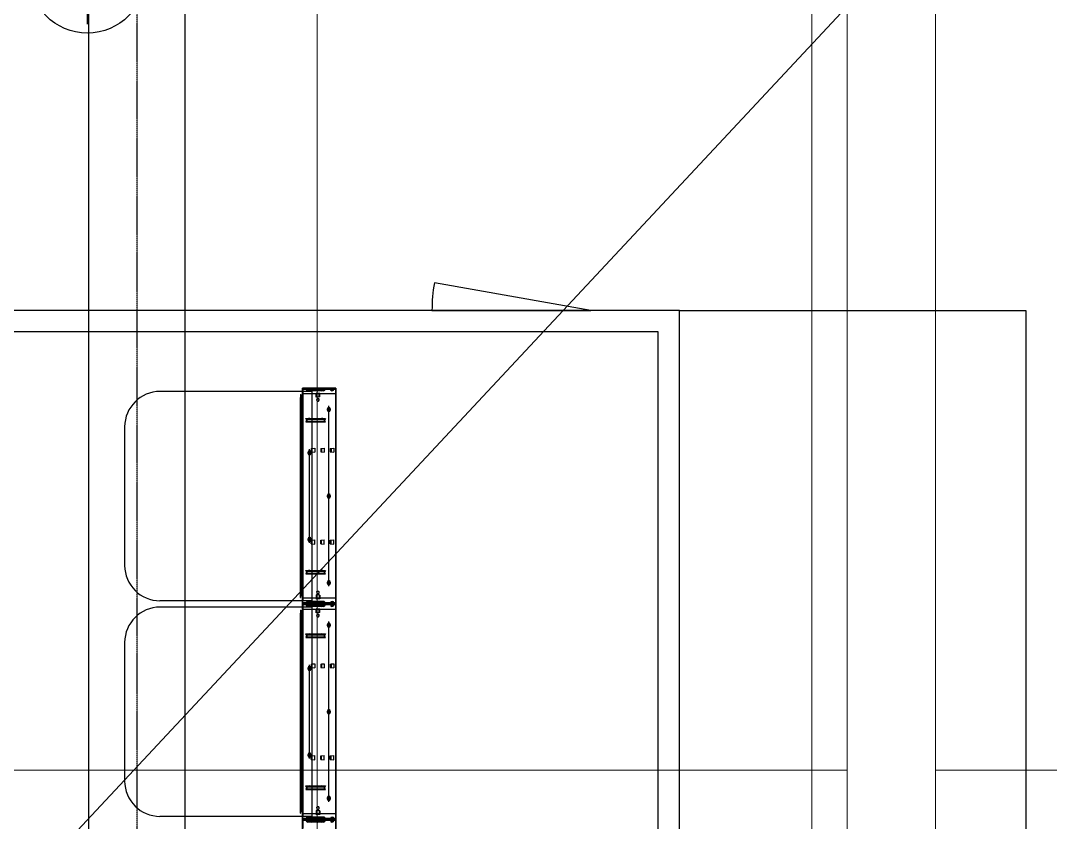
# Model space of a CAD drawing. Extents: x -32000 to 416743, y -254124 to 144214.
# Drawn here: x 258260 to 261175, y 71852 to 74120 of the extents above; entities that cross this region are included whole.
import ezdxf

# ---------------------------------------------------------------- set-up
doc = ezdxf.new("R2010")
doc.units = 0
doc.header["$LTSCALE"] = 10
doc.linetypes.add('XFM1P40$0$CENTER2', pattern=[1.125, 0.75, -0.125, 0.125, -0.125])
for name, color, linetype in [('H12PL4$0$S-SLAB-SHOW', 252, 'Continuous'), ('XFM1D40$0$M-HVAC-CMDUCT', 150, 'Continuous'), ('XFM1P40$0$$0$M-PIPE-TEXT-ARROR', 250, 'Continuous'), ('XFM1P40$0$M-PIPE-CHWS12', 130, 'Continuous'), ('XFM1P40$0$M-PIPE-CHWS12_CL', 132, 'XFM1P40$0$CENTER2'), ('XFM1Q40$0$M-PIPE-CHWR20-PH1', 110, 'Continuous'), ('XFM1Q40$0$TYPE14X10', 7, 'Continuous'), ('XFM7P40ICA$0$H12PL4$0$A-WALL-EX', 252, 'Continuous'), ('XFM7P40ICA$0$H12PL4$0$L40_19_MEJI', 252, 'Continuous')]:
    doc.layers.add(name, color=color, linetype=linetype)
doc.styles.add('XFM1P40$0$$0$aa-txt', font='isocp.shx', dxfattribs={"bigfont": 'chineset.shx'})
doc.dimstyles.new('XFM1P40$0$$0$adim-200', dxfattribs={"dimscale": 200, "dimtxt": 0.3, "dimasz": 2.5, "dimexe": 0.1, "dimexo": 0.5, "dimgap": 0.15, "dimtad": 0, "dimdec": 4, "dimzin": 3, "dimdsep": 46, "dimtxsty": 'XFM1P40$0$$0$aa-txt', "dimcen": 2.5, "dimclrd": 256, "dimclre": 256, "dimclrt": 256, "dimadec": 0, "dimazin": 0, "dimtfac": 1, "dimtdec": 4, "dimtmove": 0, "dimatfit": 3, "dimfxl": 1, "dimtolj": 1, "dimtzin": 0, "dimarcsym": 0})

# ---------------------------------------------------------------- blocks, each defined once
blk = doc.blocks.new('H12PL4')
at = {"layer": 'H12PL4$0$S-SLAB-SHOW', "lineweight": 0}
for p, q in [((260500, 30500), (260500, 89560)), ((260850, 30500), (260850, 89560))]:
    blk.add_line(p, q, dxfattribs=at)
blk = doc.blocks.new('XFM1D40')
at = {"layer": 'XFM1D40$0$M-HVAC-CMDUCT'}
for p, q in [((260125, 73300), (261105.4, 73300)), ((261105.4, 73300), (261105.4, 69200))]:
    blk.add_line(p, q, dxfattribs=at)
blk = doc.blocks.new('XFM1Q40$0$A$C10876e96')
at = {"layer": 'XFM1Q40$0$TYPE14X10', "color": 22}
for p, q in [((11668, 4100), (11224.9, 4178.1)), ((11918.2, 4100), (1318.2, 4100)), ((11218, 4100), (11668, 4100)), ((11918.2, 0), (11918.2, 4100)), ((11858.2, 4040), (1318.2, 4040)), ((11858.2, 60), (11858.2, 4040)), ((10946.3, 3880), (10851.3, 3880)), ((10946.3, 3880), (10851.3, 3880)), ((10851.3, 3880), (10851.3, 3856.5)), ((10851.3, 3856.5), (10851.3, 3880)), ((10851.3, 3270), (10851.3, 3878.5)), ((10946.3, 3878.5), (10851.3, 3878.5)), ((10946.3, 3877), (10851.3, 3877)), ((10946.3, 3878.5), (10852.8, 3878.5)), ((10852.8, 3878.5), (10852.8, 3855)), ((10861.3, 3878.5), (10861.3, 3880)), ((10876.3, 3878.5), (10876.3, 3880)), ((10884.8, 3877), (10884.8, 3876.5)), ((10886.3, 3877), (10886.3, 3876.5)), ((10891.8, 3876.5), (10891.8, 3880)), ((10893.3, 3876.5), (10893.3, 3878.5)), ((10897.3, 3876.5), (10897.3, 3878.5)), ((10898.8, 3876.5), (10898.8, 3880)), ((10900.3, 3878.5), (10900.3, 3880)), ((10903.3, 3878.5), (10903.3, 3880)), ((10911.8, 3877), (10911.8, 3876.5)), ((10913.3, 3877), (10913.3, 3876.5)), ((10916.3, 3878.5), (10916.3, 3880)), ((10930.3, 3878.5), (10930.3, 3880)), ((10938.8, 3877), (10938.8, 3876.5)), ((10940.3, 3877), (10940.3, 3876.5)), ((10946.3, 3880), (10946.3, 3271.5)), ((10946.3, 3880), (10946.3, 3864)), ((10946.3, 3270), (10946.3, 3878.5)), ((10878.2, 3871), (10448.2, 3871)), ((10845.8, 3862), (10845.8, 3855)), ((10845.8, 3862), (10847.3, 3862)), ((10845.8, 3856.5), (10845.8, 3296.5)), ((10845.8, 3856.5), (10852.8, 3856.5)), ((10852.8, 3855), (10845.8, 3855)), ((10845.8, 3293.5), (10845.8, 3853.5)), ((10851.3, 3853.5), (10845.8, 3853.5)), ((10847.3, 3862), (10847.3, 3856.5)), ((10847.3, 3856.5), (10847.3, 3296.5)), ((10851.3, 3856.5), (10847.3, 3856.5)), ((10847.3, 3293.5), (10847.3, 3853.5)), ((10852.8, 3864), (10851.3, 3864)), ((10851.3, 3856.5), (10851.3, 3296.5)), ((10852.8, 3853.5), (10851.3, 3853.5)), ((10852.8, 3871), (10852.8, 3279)), ((10946.3, 3864), (10852.8, 3864)), ((10852.8, 3856.5), (10852.8, 3296.5)), ((10852.8, 3293.5), (10852.8, 3853.5)), ((10910.8, 3874.5), (10866.8, 3874.5)), ((10910.8, 3873), (10866.8, 3873)), ((10878.1, 3874.5), (10883.4, 3875)), ((10878.3, 3873), (10878.1, 3874.5)), ((10878.2, 3871), (10878.2, 3279)), ((10878.3, 3873), (10883.6, 3873.5)), ((10900.3, 3865.5), (10890.3, 3866.5)), ((10898.3, 3865.6), (10890.3, 3866.4)), ((10890.3, 3854.6), (10890.3, 3866.4)), ((10900.3, 3855.5), (10890.3, 3854.5)), ((10898.3, 3855.4), (10890.3, 3854.6)), ((10892.6, 3850.5), (10897.9, 3850.5)), ((10898.3, 3873), (10893, 3873.5)), ((10898.5, 3874.5), (10893.2, 3875)), ((10898.3, 3873), (10898.5, 3874.5)), ((10898.3, 3855.4), (10898.3, 3865.6)), ((10900.3, 3855.5), (10900.3, 3865.5)), ((10905.1, 3874.5), (10910.4, 3875)), ((10905.3, 3873), (10905.1, 3874.5)), ((10905.3, 3873), (10910.6, 3873.5)), ((10932.1, 3874.5), (10937.4, 3875)), ((10932.3, 3873), (10932.1, 3874.5)), ((10932.3, 3873), (10937.6, 3873.5)), ((10893.8, 3843.5), (10896.8, 3843.5)), ((10921.7, 3822), (10930.8, 3822)), ((10921.7, 3822), (10930.8, 3822)), ((10922.3, 3818), (10922.3, 3822)), ((10922.3, 3822), (10922.3, 3818)), ((10926.3, 3320), (10926.3, 3830)), ((10926.3, 3827), (10926.3, 3813)), ((10930.3, 3818), (10930.3, 3822)), ((10930.3, 3822), (10930.3, 3818)), ((10861.3, 3795), (10916.3, 3795)), ((10862.4, 3791.7), (10861.3, 3795)), ((10862, 3793), (10915.6, 3793)), ((10871.9, 3795), (10905.7, 3795)), ((10916.3, 3795), (10915.1, 3791.7)), ((10921.7, 3818), (10930.8, 3818)), ((10921.7, 3818), (10930.8, 3818)), ((10348.2, 3771), (10348.2, 3379)), ((10862.4, 3788.3), (10861.3, 3785)), ((10861.3, 3785), (10916.3, 3785)), ((10862, 3787), (10915.6, 3787)), ((10871.9, 3785), (10905.7, 3785)), ((10916.3, 3785), (10915.1, 3788.3)), ((10871.3, 3442.5), (10871.3, 3707.5)), ((10871.3, 3704.5), (10871.3, 3690.5)), ((10876.3, 3710), (10886.2, 3711)), ((10876.3, 3710), (10876.3, 3700)), ((10878.3, 3710.1), (10886.3, 3710.9)), ((10878.3, 3710.1), (10878.3, 3699.9)), ((10886.3, 3710.9), (10886.3, 3699.1)), ((10903.3, 3710), (10913.2, 3711)), ((10903.3, 3710), (10903.3, 3700)), ((10905.3, 3710.1), (10913.3, 3710.9)), ((10905.3, 3710.1), (10905.3, 3699.9)), ((10913.3, 3710.9), (10913.3, 3699.1)), ((10930.3, 3710), (10940.2, 3711)), ((10930.3, 3710), (10930.3, 3700)), ((10932.3, 3710.1), (10940.3, 3710.9)), ((10932.3, 3710.1), (10932.3, 3699.9)), ((10940.3, 3710.9), (10940.3, 3699.1)), ((10866.7, 3699.5), (10875.8, 3699.5)), ((10866.7, 3699.5), (10875.8, 3699.5)), ((10866.7, 3695.5), (10875.8, 3695.5)), ((10866.7, 3695.5), (10875.8, 3695.5)), ((10867.3, 3695.5), (10867.3, 3699.5)), ((10867.3, 3699.5), (10867.3, 3695.5)), ((10875.3, 3695.5), (10875.3, 3699.5)), ((10875.3, 3699.5), (10875.3, 3695.5)), ((10876.3, 3700), (10886.2, 3699)), ((10878.3, 3699.9), (10886.3, 3699.1)), ((10903.3, 3700), (10913.2, 3699)), ((10905.3, 3699.9), (10913.3, 3699.1)), ((10930.3, 3700), (10940.2, 3699)), ((10932.3, 3699.9), (10940.3, 3699.1)), ((10921.7, 3577), (10930.8, 3577)), ((10921.7, 3577), (10930.8, 3577)), ((10921.7, 3573), (10930.8, 3573)), ((10921.7, 3573), (10930.8, 3573)), ((10922.3, 3573), (10922.3, 3577)), ((10922.3, 3577), (10922.3, 3573)), ((10926.3, 3582), (10926.3, 3568)), ((10930.3, 3573), (10930.3, 3577)), ((10930.3, 3577), (10930.3, 3573)), ((10866.7, 3454.5), (10875.8, 3454.5)), ((10866.7, 3454.5), (10875.8, 3454.5)), ((10866.7, 3450.5), (10875.8, 3450.5)), ((10866.7, 3450.5), (10875.8, 3450.5)), ((10867.3, 3450.5), (10867.3, 3454.5)), ((10867.3, 3454.5), (10867.3, 3450.5)), ((10871.3, 3459.5), (10871.3, 3445.5)), ((10875.3, 3450.5), (10875.3, 3454.5)), ((10875.3, 3454.5), (10875.3, 3450.5)), ((10876.3, 3450), (10886.2, 3451)), ((10876.3, 3440), (10876.3, 3450)), ((10876.3, 3440), (10886.2, 3439)), ((10878.3, 3450.1), (10886.3, 3450.9)), ((10878.3, 3439.9), (10878.3, 3450.1)), ((10878.3, 3439.9), (10886.3, 3439.1)), ((10886.3, 3439.1), (10886.3, 3450.9)), ((10903.3, 3450), (10913.2, 3451)), ((10903.3, 3440), (10903.3, 3450)), ((10903.3, 3440), (10913.2, 3439)), ((10905.3, 3450.1), (10913.3, 3450.9)), ((10905.3, 3439.9), (10905.3, 3450.1)), ((10905.3, 3439.9), (10913.3, 3439.1)), ((10913.3, 3439.1), (10913.3, 3450.9)), ((10930.3, 3450), (10940.2, 3451)), ((10930.3, 3440), (10930.3, 3450)), ((10930.3, 3440), (10940.2, 3439)), ((10932.3, 3450.1), (10940.3, 3450.9)), ((10932.3, 3439.9), (10932.3, 3450.1)), ((10932.3, 3439.9), (10940.3, 3439.1)), ((10940.3, 3439.1), (10940.3, 3450.9)), ((10861.3, 3365), (10916.3, 3365)), ((10862.4, 3361.7), (10861.3, 3365)), ((10862.4, 3358.3), (10861.3, 3355)), ((10861.3, 3355), (10916.3, 3355)), ((10862, 3363), (10915.6, 3363)), ((10862, 3357), (10915.6, 3357)), ((10871.9, 3365), (10905.7, 3365)), ((10871.9, 3355), (10905.7, 3355)), ((10916.3, 3365), (10915.1, 3361.7)), ((10916.3, 3355), (10915.1, 3358.3)), ((10921.7, 3332), (10930.8, 3332)), ((10921.7, 3332), (10930.8, 3332)), ((10921.7, 3328), (10930.8, 3328)), ((10921.7, 3328), (10930.8, 3328)), ((10922.3, 3328), (10922.3, 3332)), ((10922.3, 3332), (10922.3, 3328)), ((10926.3, 3337), (10926.3, 3323)), ((10930.3, 3328), (10930.3, 3332)), ((10930.3, 3332), (10930.3, 3328)), ((10852.8, 3296.5), (10845.8, 3296.5)), ((10845.8, 3288), (10845.8, 3295)), ((10852.8, 3295), (10845.8, 3295)), ((10851.3, 3296.5), (10851.3, 3271.5)), ((10852.8, 3271.5), (10852.8, 3295)), ((10900.3, 3294.5), (10890.3, 3295.5)), ((10898.3, 3294.6), (10890.3, 3295.4)), ((10890.3, 3295.4), (10890.3, 3283.6)), ((10892.6, 3299.5), (10897.9, 3299.5)), ((10893.8, 3306.5), (10896.8, 3306.5)), ((10898.3, 3294.6), (10898.3, 3284.4)), ((10900.3, 3294.5), (10900.3, 3284.5)), ((10878.2, 3279), (10448.2, 3279)), ((10845.8, 3293.5), (10851.3, 3293.5)), ((10845.8, 3288), (10847.3, 3288)), ((10847.3, 3288), (10847.3, 3293.5)), ((10851.3, 3293.5), (10847.3, 3293.5)), ((10851.3, 3270), (10851.3, 3293.5)), ((10851.3, 3293.5), (10852.8, 3293.5)), ((10852.8, 3286), (10851.3, 3286)), ((10946.3, 3273), (10851.3, 3273)), ((10946.3, 3271.5), (10851.3, 3271.5)), ((10946.3, 3270), (10851.3, 3270)), ((10946.3, 3270), (10851.3, 3270)), ((10946.3, 3270), (10851.3, 3270)), ((10946.3, 3270), (10851.3, 3270)), ((10851.3, 3270), (10851.3, 3246.5)), ((10851.3, 3246.5), (10851.3, 3270)), ((10851.3, 2660), (10851.3, 3268.5)), ((10946.3, 3268.5), (10851.3, 3268.5)), ((10946.3, 3267), (10851.3, 3267)), ((10946.3, 3286), (10852.8, 3286)), ((10946.3, 3271.5), (10852.8, 3271.5)), ((10946.3, 3268.5), (10852.8, 3268.5)), ((10852.8, 3268.5), (10852.8, 3245)), ((10861.3, 3271.5), (10861.3, 3270)), ((10861.3, 3268.5), (10861.3, 3270)), ((10910.8, 3277), (10866.8, 3277)), ((10910.8, 3275.5), (10866.8, 3275.5)), ((10910.8, 3264.5), (10866.8, 3264.5)), ((10876.3, 3271.5), (10876.3, 3270)), ((10876.3, 3268.5), (10876.3, 3270)), ((10878.3, 3277), (10878.1, 3275.5)), ((10878.1, 3275.5), (10883.4, 3275)), ((10878.1, 3264.5), (10883.4, 3265)), ((10878.3, 3263), (10878.1, 3264.5)), ((10878.3, 3277), (10883.6, 3276.5)), ((10884.8, 3273), (10884.8, 3273.5)), ((10884.8, 3267), (10884.8, 3266.5)), ((10886.3, 3273), (10886.3, 3273.5)), ((10886.3, 3267), (10886.3, 3266.5)), ((10900.3, 3284.5), (10890.3, 3283.5)), ((10898.3, 3284.4), (10890.3, 3283.6)), ((10891.8, 3273.5), (10891.8, 3270)), ((10891.8, 3266.5), (10891.8, 3270)), ((10898.3, 3277), (10893, 3276.5)), ((10898.5, 3275.5), (10893.2, 3275)), ((10898.5, 3264.5), (10893.2, 3265)), ((10893.3, 3273.5), (10893.3, 3271.5)), ((10893.3, 3266.5), (10893.3, 3268.5)), ((10897.3, 3273.5), (10897.3, 3271.5)), ((10897.3, 3266.5), (10897.3, 3268.5)), ((10898.3, 3277), (10898.5, 3275.5)), ((10898.3, 3263), (10898.5, 3264.5)), ((10898.8, 3273.5), (10898.8, 3270)), ((10898.8, 3266.5), (10898.8, 3270)), ((10900.3, 3271.5), (10900.3, 3270)), ((10900.3, 3268.5), (10900.3, 3270)), ((10903.3, 3271.5), (10903.3, 3270)), ((10903.3, 3268.5), (10903.3, 3270)), ((10905.3, 3277), (10905.1, 3275.5)), ((10905.1, 3275.5), (10910.4, 3275)), ((10905.1, 3264.5), (10910.4, 3265)), ((10905.3, 3263), (10905.1, 3264.5)), ((10905.3, 3277), (10910.6, 3276.5)), ((10911.8, 3273), (10911.8, 3273.5)), ((10911.8, 3267), (10911.8, 3266.5)), ((10913.3, 3273), (10913.3, 3273.5)), ((10913.3, 3267), (10913.3, 3266.5)), ((10916.3, 3271.5), (10916.3, 3270)), ((10916.3, 3268.5), (10916.3, 3270)), ((10930.3, 3271.5), (10930.3, 3270)), ((10930.3, 3268.5), (10930.3, 3270)), ((10932.3, 3277), (10932.1, 3275.5)), ((10932.1, 3275.5), (10937.4, 3275)), ((10932.1, 3264.5), (10937.4, 3265)), ((10932.3, 3263), (10932.1, 3264.5)), ((10932.3, 3277), (10937.6, 3276.5)), ((10938.8, 3273), (10938.8, 3273.5)), ((10938.8, 3267), (10938.8, 3266.5)), ((10940.3, 3273), (10940.3, 3273.5)), ((10940.3, 3267), (10940.3, 3266.5)), ((10946.3, 3270), (10946.3, 3286)), ((10946.3, 3270), (10946.3, 2661.5)), ((10946.3, 3270), (10946.3, 3254)), ((10946.3, 2660), (10946.3, 3268.5)), ((10878.2, 3261), (10448.2, 3261)), ((10845.8, 3252), (10845.8, 3245)), ((10845.8, 3252), (10847.3, 3252)), ((10845.8, 3246.5), (10845.8, 2686.5)), ((10845.8, 3246.5), (10852.8, 3246.5)), ((10852.8, 3245), (10845.8, 3245)), ((10845.8, 2683.5), (10845.8, 3243.5)), ((10851.3, 3243.5), (10845.8, 3243.5)), ((10847.3, 3252), (10847.3, 3246.5)), ((10847.3, 3246.5), (10847.3, 2686.5)), ((10851.3, 3246.5), (10847.3, 3246.5)), ((10847.3, 2683.5), (10847.3, 3243.5)), ((10852.8, 3254), (10851.3, 3254)), ((10851.3, 3246.5), (10851.3, 2686.5)), ((10852.8, 3243.5), (10851.3, 3243.5)), ((10852.8, 3261), (10852.8, 2669)), ((10946.3, 3254), (10852.8, 3254)), ((10852.8, 3246.5), (10852.8, 2686.5)), ((10852.8, 2683.5), (10852.8, 3243.5)), ((10910.8, 3263), (10866.8, 3263)), ((10878.2, 3261), (10878.2, 2669)), ((10878.3, 3263), (10883.6, 3263.5)), ((10900.3, 3255.5), (10890.3, 3256.5)), ((10898.3, 3255.6), (10890.3, 3256.4)), ((10890.3, 3244.6), (10890.3, 3256.4)), ((10900.3, 3245.5), (10890.3, 3244.5)), ((10898.3, 3245.4), (10890.3, 3244.6)), ((10892.6, 3240.5), (10897.9, 3240.5)), ((10898.3, 3263), (10893, 3263.5)), ((10898.3, 3245.4), (10898.3, 3255.6)), ((10900.3, 3245.5), (10900.3, 3255.5)), ((10905.3, 3263), (10910.6, 3263.5)), ((10932.3, 3263), (10937.6, 3263.5)), ((10893.8, 3233.5), (10896.8, 3233.5)), ((10921.7, 3212), (10930.8, 3212)), ((10921.7, 3212), (10930.8, 3212)), ((10921.7, 3208), (10930.8, 3208)), ((10921.7, 3208), (10930.8, 3208)), ((10922.3, 3208), (10922.3, 3212)), ((10922.3, 3212), (10922.3, 3208)), ((10926.3, 2710), (10926.3, 3220)), ((10926.3, 3217), (10926.3, 3203)), ((10930.3, 3208), (10930.3, 3212)), ((10930.3, 3212), (10930.3, 3208)), ((10861.3, 3185), (10916.3, 3185)), ((10862.4, 3181.7), (10861.3, 3185)), ((10862.4, 3178.3), (10861.3, 3175)), ((10862, 3183), (10915.6, 3183)), ((10871.9, 3185), (10905.7, 3185)), ((10916.3, 3185), (10915.1, 3181.7)), ((10916.3, 3175), (10915.1, 3178.3)), ((10348.2, 3161), (10348.2, 2769)), ((10861.3, 3175), (10916.3, 3175)), ((10862, 3177), (10915.6, 3177)), ((10871.9, 3175), (10905.7, 3175)), ((10871.3, 2832.5), (10871.3, 3097.5)), ((10871.3, 3094.5), (10871.3, 3080.5)), ((10876.3, 3100), (10886.2, 3101)), ((10876.3, 3100), (10876.3, 3090)), ((10876.3, 3090), (10886.2, 3089)), ((10878.3, 3100.1), (10886.3, 3100.9)), ((10878.3, 3100.1), (10878.3, 3089.9)), ((10878.3, 3089.9), (10886.3, 3089.1)), ((10886.3, 3100.9), (10886.3, 3089.1)), ((10903.3, 3100), (10913.2, 3101)), ((10903.3, 3100), (10903.3, 3090)), ((10903.3, 3090), (10913.2, 3089)), ((10905.3, 3100.1), (10913.3, 3100.9)), ((10905.3, 3100.1), (10905.3, 3089.9)), ((10905.3, 3089.9), (10913.3, 3089.1)), ((10913.3, 3100.9), (10913.3, 3089.1)), ((10930.3, 3100), (10940.2, 3101)), ((10930.3, 3100), (10930.3, 3090)), ((10930.3, 3090), (10940.2, 3089)), ((10932.3, 3100.1), (10940.3, 3100.9)), ((10932.3, 3100.1), (10932.3, 3089.9)), ((10932.3, 3089.9), (10940.3, 3089.1)), ((10940.3, 3100.9), (10940.3, 3089.1)), ((10866.7, 3089.5), (10875.8, 3089.5)), ((10866.7, 3089.5), (10875.8, 3089.5)), ((10866.7, 3085.5), (10875.8, 3085.5)), ((10866.7, 3085.5), (10875.8, 3085.5)), ((10867.3, 3085.5), (10867.3, 3089.5)), ((10867.3, 3089.5), (10867.3, 3085.5)), ((10875.3, 3085.5), (10875.3, 3089.5)), ((10875.3, 3089.5), (10875.3, 3085.5)), ((10921.7, 2967), (10930.8, 2967)), ((10921.7, 2967), (10930.8, 2967)), ((10921.7, 2963), (10930.8, 2963)), ((10921.7, 2963), (10930.8, 2963)), ((10922.3, 2963), (10922.3, 2967)), ((10922.3, 2967), (10922.3, 2963)), ((10926.3, 2972), (10926.3, 2958)), ((10930.3, 2963), (10930.3, 2967)), ((10930.3, 2967), (10930.3, 2963)), ((10866.7, 2844.5), (10875.8, 2844.5)), ((10866.7, 2844.5), (10875.8, 2844.5)), ((10866.7, 2840.5), (10875.8, 2840.5)), ((10866.7, 2840.5), (10875.8, 2840.5)), ((10867.3, 2840.5), (10867.3, 2844.5)), ((10867.3, 2844.5), (10867.3, 2840.5)), ((10871.3, 2849.5), (10871.3, 2835.5)), ((10875.3, 2840.5), (10875.3, 2844.5)), ((10875.3, 2844.5), (10875.3, 2840.5)), ((10876.3, 2840), (10886.2, 2841)), ((10876.3, 2830), (10876.3, 2840)), ((10876.3, 2830), (10886.2, 2829)), ((10878.3, 2840.1), (10886.3, 2840.9)), ((10878.3, 2829.9), (10878.3, 2840.1)), ((10878.3, 2829.9), (10886.3, 2829.1)), ((10886.3, 2829.1), (10886.3, 2840.9)), ((10903.3, 2840), (10913.2, 2841)), ((10903.3, 2830), (10903.3, 2840)), ((10903.3, 2830), (10913.2, 2829)), ((10905.3, 2840.1), (10913.3, 2840.9)), ((10905.3, 2829.9), (10905.3, 2840.1)), ((10905.3, 2829.9), (10913.3, 2829.1)), ((10913.3, 2829.1), (10913.3, 2840.9)), ((10930.3, 2840), (10940.2, 2841)), ((10930.3, 2830), (10930.3, 2840)), ((10930.3, 2830), (10940.2, 2829)), ((10932.3, 2840.1), (10940.3, 2840.9)), ((10932.3, 2829.9), (10932.3, 2840.1)), ((10932.3, 2829.9), (10940.3, 2829.1)), ((10940.3, 2829.1), (10940.3, 2840.9)), ((10861.3, 2755), (10916.3, 2755)), ((10862.4, 2751.7), (10861.3, 2755)), ((10862.4, 2748.3), (10861.3, 2745)), ((10861.3, 2745), (10916.3, 2745)), ((10862, 2753), (10915.6, 2753)), ((10862, 2747), (10915.6, 2747)), ((10871.9, 2755), (10905.7, 2755)), ((10871.9, 2745), (10905.7, 2745)), ((10916.3, 2755), (10915.1, 2751.7)), ((10916.3, 2745), (10915.1, 2748.3)), ((10921.7, 2722), (10930.8, 2722)), ((10921.7, 2722), (10930.8, 2722)), ((10921.7, 2718), (10930.8, 2718)), ((10921.7, 2718), (10930.8, 2718)), ((10922.3, 2718), (10922.3, 2722)), ((10922.3, 2722), (10922.3, 2718)), ((10926.3, 2727), (10926.3, 2713)), ((10930.3, 2718), (10930.3, 2722)), ((10930.3, 2722), (10930.3, 2718)), ((10852.8, 2686.5), (10845.8, 2686.5)), ((10845.8, 2678), (10845.8, 2685)), ((10852.8, 2685), (10845.8, 2685)), ((10845.8, 2683.5), (10851.3, 2683.5)), ((10847.3, 2678), (10847.3, 2683.5)), ((10851.3, 2683.5), (10847.3, 2683.5)), ((10851.3, 2686.5), (10851.3, 2661.5)), ((10851.3, 2660), (10851.3, 2683.5)), ((10851.3, 2683.5), (10852.8, 2683.5)), ((10852.8, 2661.5), (10852.8, 2685)), ((10900.3, 2684.5), (10890.3, 2685.5)), ((10898.3, 2684.6), (10890.3, 2685.4)), ((10890.3, 2685.4), (10890.3, 2673.6)), ((10892.6, 2689.5), (10897.9, 2689.5)), ((10893.8, 2696.5), (10896.8, 2696.5)), ((10898.3, 2684.6), (10898.3, 2674.4)), ((10900.3, 2684.5), (10900.3, 2674.5)), ((10878.2, 2669), (10448.2, 2669)), ((10845.8, 2678), (10847.3, 2678)), ((10852.8, 2676), (10851.3, 2676)), ((10946.3, 2663), (10851.3, 2663)), ((10946.3, 2661.5), (10851.3, 2661.5)), ((10946.3, 2660), (10851.3, 2660)), ((10946.3, 2660), (10851.3, 2660)), ((10946.3, 2660), (10851.3, 2660)), ((10946.3, 2660), (10851.3, 2660)), ((10851.3, 2660), (10851.3, 2636.5)), ((10851.3, 2636.5), (10851.3, 2660)), ((10851.3, 2050), (10851.3, 2658.5)), ((10946.3, 2658.5), (10851.3, 2658.5)), ((10946.3, 2657), (10851.3, 2657)), ((10946.3, 2676), (10852.8, 2676)), ((10946.3, 2661.5), (10852.8, 2661.5)), ((10946.3, 2658.5), (10852.8, 2658.5)), ((10852.8, 2658.5), (10852.8, 2635)), ((10861.3, 2661.5), (10861.3, 2660)), ((10861.3, 2658.5), (10861.3, 2660)), ((10910.8, 2667), (10866.8, 2667)), ((10910.8, 2665.5), (10866.8, 2665.5)), ((10910.8, 2654.5), (10866.8, 2654.5)), ((10910.8, 2653), (10866.8, 2653)), ((10876.3, 2661.5), (10876.3, 2660)), ((10876.3, 2658.5), (10876.3, 2660)), ((10878.3, 2667), (10878.1, 2665.5)), ((10878.1, 2665.5), (10883.4, 2665)), ((10878.1, 2654.5), (10883.4, 2655)), ((10878.3, 2653), (10878.1, 2654.5)), ((10878.3, 2667), (10883.6, 2666.5)), ((10878.3, 2653), (10883.6, 2653.5)), ((10884.8, 2663), (10884.8, 2663.5)), ((10884.8, 2657), (10884.8, 2656.5)), ((10886.3, 2663), (10886.3, 2663.5)), ((10886.3, 2657), (10886.3, 2656.5)), ((10900.3, 2674.5), (10890.3, 2673.5)), ((10898.3, 2674.4), (10890.3, 2673.6)), ((10891.8, 2663.5), (10891.8, 2660)), ((10891.8, 2656.5), (10891.8, 2660)), ((10898.3, 2667), (10893, 2666.5)), ((10898.3, 2653), (10893, 2653.5)), ((10898.5, 2665.5), (10893.2, 2665)), ((10898.5, 2654.5), (10893.2, 2655)), ((10893.3, 2663.5), (10893.3, 2661.5)), ((10893.3, 2656.5), (10893.3, 2658.5)), ((10897.3, 2663.5), (10897.3, 2661.5)), ((10897.3, 2656.5), (10897.3, 2658.5)), ((10898.3, 2667), (10898.5, 2665.5)), ((10898.3, 2653), (10898.5, 2654.5)), ((10898.8, 2663.5), (10898.8, 2660)), ((10898.8, 2656.5), (10898.8, 2660)), ((10900.3, 2661.5), (10900.3, 2660)), ((10900.3, 2658.5), (10900.3, 2660)), ((10903.3, 2661.5), (10903.3, 2660)), ((10903.3, 2658.5), (10903.3, 2660)), ((10905.3, 2667), (10905.1, 2665.5)), ((10905.1, 2665.5), (10910.4, 2665)), ((10905.1, 2654.5), (10910.4, 2655)), ((10905.3, 2653), (10905.1, 2654.5)), ((10905.3, 2667), (10910.6, 2666.5)), ((10905.3, 2653), (10910.6, 2653.5)), ((10911.8, 2663), (10911.8, 2663.5)), ((10911.8, 2657), (10911.8, 2656.5)), ((10913.3, 2663), (10913.3, 2663.5)), ((10913.3, 2657), (10913.3, 2656.5)), ((10916.3, 2661.5), (10916.3, 2660)), ((10916.3, 2658.5), (10916.3, 2660)), ((10930.3, 2661.5), (10930.3, 2660)), ((10930.3, 2658.5), (10930.3, 2660)), ((10932.3, 2667), (10932.1, 2665.5)), ((10932.1, 2665.5), (10937.4, 2665)), ((10932.1, 2654.5), (10937.4, 2655)), ((10932.3, 2653), (10932.1, 2654.5)), ((10932.3, 2667), (10937.6, 2666.5)), ((10932.3, 2653), (10937.6, 2653.5)), ((10938.8, 2663), (10938.8, 2663.5)), ((10938.8, 2657), (10938.8, 2656.5)), ((10940.3, 2663), (10940.3, 2663.5)), ((10940.3, 2657), (10940.3, 2656.5)), ((10946.3, 2660), (10946.3, 2676)), ((10946.3, 2660), (10946.3, 2051.5)), ((10946.3, 2660), (10946.3, 2644)), ((10946.3, 2050), (10946.3, 2658.5))]:
    blk.add_line(p, q, dxfattribs=at)
for centre, radius, start, end in [((11668, 4100), 450, 170, 180), ((10866.8, 3878.5), 5.5, 180, 270), ((10866.8, 3878.5), 4, 180, 270), ((10887.8, 3877), 3, 90, 180), ((10887.8, 3877), 1.5, 90, 180), ((10888.8, 3877), 3, 0, 90), ((10888.8, 3877), 1.5, 0, 90), ((10910.8, 3878.5), 4, 270, 0), ((10910.8, 3878.5), 5.5, 270, 0), ((10914.8, 3877), 3, 90, 180), ((10914.8, 3877), 1.5, 90, 180), ((10941.8, 3877), 3, 150, 180), ((10941.8, 3877), 3, 90, 150), ((10941.8, 3877), 1.5, 90, 180), ((10448.2, 3771), 100, 90, 180), ((10883.3, 3876.5), 1.5, 275, 0), ((10883.3, 3876.5), 3, 275, 0), ((10893.3, 3876.5), 3, 180, 265), ((10890.3, 3866.4), 0.0502, 78.5788, 270), ((10890.3, 3854.6), 0.0502, 90, 281.4212), ((10895.8, 3847.5), 4.49, 153.4401, 242.8116), ((10893.3, 3876.5), 1.5, 180, 265), ((10895.3, 3876.5), 3.5, 180, 0), ((10895.3, 3847.5), 4, 30, 150), ((10895.3, 3876.5), 2, 180, 0), ((10894.7, 3847.5), 4.49, 297.1884, 26.5599), ((10910.3, 3876.5), 1.5, 275, 0), ((10910.3, 3876.5), 3, 275, 0), ((10937.3, 3876.5), 1.5, 275, 0), ((10937.3, 3876.5), 3, 275, 0), ((10926.3, 3822), 4, 0, 180), ((10926.3, 3822), 4, 0, 180), ((10871.9, 3785), 10, 90, 160.71), ((10871.9, 3795), 10, 199.29, 270), ((10905.7, 3785), 10, 19.29, 90), ((10905.7, 3795), 10, 270, 340.71), ((10926.3, 3818), 4, 180, 0), ((10926.3, 3818), 4, 180, 0), ((10871.3, 3699.5), 4, 0, 180), ((10871.3, 3699.5), 4, 0, 180), ((10886.2, 3710.9), 0.0502, 270, 101.4212), ((10913.2, 3710.9), 0.0502, 270, 101.4212), ((10940.2, 3710.9), 0.0502, 270, 101.4212), ((10871.3, 3695.5), 4, 180, 0), ((10871.3, 3695.5), 4, 180, 0), ((10886.2, 3699.1), 0.0502, 258.5788, 90), ((10913.2, 3699.1), 0.0502, 258.5788, 90), ((10940.2, 3699.1), 0.0502, 258.5788, 90), ((10926.3, 3577), 4, 0, 180), ((10926.3, 3577), 4, 0, 180), ((10926.3, 3573), 4, 180, 0), ((10926.3, 3573), 4, 180, 0), ((10871.3, 3454.5), 4, 0, 180), ((10871.3, 3454.5), 4, 0, 180), ((10871.3, 3450.5), 4, 180, 0), ((10871.3, 3450.5), 4, 180, 0), ((10886.2, 3450.9), 0.0502, 270, 101.4212), ((10913.2, 3450.9), 0.0502, 270, 101.4212), ((10940.2, 3450.9), 0.0502, 270, 101.4212), ((10886.2, 3439.1), 0.0502, 258.5788, 90), ((10913.2, 3439.1), 0.0502, 258.5788, 90), ((10940.2, 3439.1), 0.0502, 258.5788, 90), ((10448.2, 3379), 100, 180, 270), ((10871.9, 3355), 10, 90, 160.71), ((10871.9, 3365), 10, 199.29, 270), ((10905.7, 3355), 10, 19.29, 90), ((10905.7, 3365), 10, 270, 340.71), ((10926.3, 3332), 4, 0, 180), ((10926.3, 3332), 4, 0, 180), ((10926.3, 3328), 4, 180, 0), ((10926.3, 3328), 4, 180, 0), ((10890.3, 3295.4), 0.0502, 78.5788, 270), ((10895.8, 3302.5), 4.49, 117.1884, 206.5599), ((10895.3, 3302.5), 4, 210, 330), ((10894.7, 3302.5), 4.49, 333.4401, 62.8116), ((10866.8, 3271.5), 5.5, 90, 180), ((10866.8, 3268.5), 5.5, 180, 270), ((10866.8, 3271.5), 4, 90, 180), ((10866.8, 3268.5), 4, 180, 270), ((10883.3, 3273.5), 1.5, 0, 85), ((10883.3, 3266.5), 1.5, 275, 0), ((10883.3, 3273.5), 3, 0, 85), ((10883.3, 3266.5), 3, 275, 0), ((10887.8, 3273), 3, 180, 270), ((10887.8, 3267), 3, 90, 180), ((10887.8, 3273), 1.5, 180, 270), ((10887.8, 3267), 1.5, 90, 180), ((10888.8, 3273), 3, 270, 0), ((10888.8, 3273), 1.5, 270, 0), ((10888.8, 3267), 3, 0, 90), ((10888.8, 3267), 1.5, 0, 90), ((10890.3, 3283.6), 0.0502, 90, 281.4212), ((10893.3, 3273.5), 3, 95, 180), ((10893.3, 3266.5), 3, 180, 265), ((10895.3, 3273.5), 3.5, 0, 180), ((10893.3, 3273.5), 1.5, 95, 180), ((10893.3, 3266.5), 1.5, 180, 265), ((10895.3, 3266.5), 3.5, 180, 0), ((10895.3, 3273.5), 2, 0, 180), ((10895.3, 3266.5), 2, 180, 0), ((10910.3, 3273.5), 1.5, 0, 85), ((10910.3, 3266.5), 1.5, 275, 0), ((10910.3, 3273.5), 3, 0, 85), ((10910.3, 3266.5), 3, 275, 0), ((10910.8, 3271.5), 5.5, 0, 90), ((10910.8, 3271.5), 4, 0, 90), ((10910.8, 3268.5), 4, 270, 0), ((10910.8, 3268.5), 5.5, 270, 0), ((10914.8, 3273), 3, 180, 270), ((10914.8, 3267), 3, 90, 180), ((10914.8, 3273), 1.5, 180, 270), ((10914.8, 3267), 1.5, 90, 180), ((10937.3, 3273.5), 1.5, 0, 85), ((10937.3, 3266.5), 1.5, 275, 0), ((10937.3, 3273.5), 3, 0, 85), ((10937.3, 3266.5), 3, 275, 0), ((10941.8, 3273), 3, 180, 210), ((10941.8, 3267), 3, 150, 180), ((10941.8, 3273), 3, 210, 270), ((10941.8, 3267), 3, 90, 150), ((10941.8, 3273), 1.5, 180, 270), ((10941.8, 3267), 1.5, 90, 180), ((10448.2, 3161), 100, 90, 180), ((10890.3, 3256.4), 0.0502, 78.5788, 270), ((10890.3, 3244.6), 0.0502, 90, 281.4212), ((10895.8, 3237.5), 4.49, 153.4401, 242.8116), ((10895.3, 3237.5), 4, 30, 150), ((10894.7, 3237.5), 4.49, 297.1884, 26.5599), ((10926.3, 3212), 4, 0, 180), ((10926.3, 3212), 4, 0, 180), ((10926.3, 3208), 4, 180, 0), ((10926.3, 3208), 4, 180, 0), ((10871.9, 3175), 10, 90, 160.71), ((10871.9, 3185), 10, 199.29, 270), ((10905.7, 3175), 10, 19.29, 90), ((10905.7, 3185), 10, 270, 340.71), ((10871.3, 3089.5), 4, 0, 180), ((10871.3, 3089.5), 4, 0, 180), ((10886.2, 3100.9), 0.0502, 270, 101.4212), ((10913.2, 3100.9), 0.0502, 270, 101.4212), ((10940.2, 3100.9), 0.0502, 270, 101.4212), ((10871.3, 3085.5), 4, 180, 0), ((10871.3, 3085.5), 4, 180, 0), ((10886.2, 3089.1), 0.0502, 258.5788, 90), ((10913.2, 3089.1), 0.0502, 258.5788, 90), ((10940.2, 3089.1), 0.0502, 258.5788, 90), ((10926.3, 2967), 4, 0, 180), ((10926.3, 2967), 4, 0, 180), ((10926.3, 2963), 4, 180, 0), ((10926.3, 2963), 4, 180, 0), ((10871.3, 2844.5), 4, 0, 180), ((10871.3, 2844.5), 4, 0, 180), ((10871.3, 2840.5), 4, 180, 0), ((10871.3, 2840.5), 4, 180, 0), ((10886.2, 2840.9), 0.0502, 270, 101.4212), ((10886.2, 2829.1), 0.0502, 258.5788, 90), ((10913.2, 2840.9), 0.0502, 270, 101.4212), ((10913.2, 2829.1), 0.0502, 258.5788, 90), ((10940.2, 2840.9), 0.0502, 270, 101.4212), ((10940.2, 2829.1), 0.0502, 258.5788, 90), ((10448.2, 2769), 100, 180, 270), ((10871.9, 2745), 10, 90, 160.71), ((10871.9, 2755), 10, 199.29, 270), ((10905.7, 2745), 10, 19.29, 90), ((10905.7, 2755), 10, 270, 340.71), ((10926.3, 2722), 4, 0, 180), ((10926.3, 2722), 4, 0, 180), ((10926.3, 2718), 4, 180, 0), ((10926.3, 2718), 4, 180, 0), ((10890.3, 2685.4), 0.0502, 78.5788, 270), ((10895.8, 2692.5), 4.49, 117.1884, 206.5599), ((10895.3, 2692.5), 4, 210, 330), ((10894.7, 2692.5), 4.49, 333.4401, 62.8116), ((10866.8, 2661.5), 5.5, 90, 180), ((10866.8, 2658.5), 5.5, 180, 270), ((10866.8, 2661.5), 4, 90, 180), ((10866.8, 2658.5), 4, 180, 270), ((10883.3, 2663.5), 1.5, 0, 85), ((10883.3, 2656.5), 1.5, 275, 0), ((10883.3, 2663.5), 3, 0, 85), ((10883.3, 2656.5), 3, 275, 0), ((10887.8, 2663), 3, 180, 270), ((10887.8, 2657), 3, 90, 180), ((10887.8, 2663), 1.5, 180, 270), ((10887.8, 2657), 1.5, 90, 180), ((10888.8, 2663), 3, 270, 0), ((10888.8, 2663), 1.5, 270, 0), ((10888.8, 2657), 3, 0, 90), ((10888.8, 2657), 1.5, 0, 90), ((10890.3, 2673.6), 0.0502, 90, 281.4212), ((10893.3, 2663.5), 3, 95, 180), ((10893.3, 2656.5), 3, 180, 265), ((10895.3, 2663.5), 3.5, 0, 180), ((10893.3, 2663.5), 1.5, 95, 180), ((10893.3, 2656.5), 1.5, 180, 265), ((10895.3, 2656.5), 3.5, 180, 0), ((10895.3, 2663.5), 2, 0, 180), ((10895.3, 2656.5), 2, 180, 0), ((10910.3, 2663.5), 1.5, 0, 85), ((10910.3, 2656.5), 1.5, 275, 0), ((10910.3, 2663.5), 3, 0, 85), ((10910.3, 2656.5), 3, 275, 0), ((10910.8, 2661.5), 5.5, 0, 90), ((10910.8, 2661.5), 4, 0, 90), ((10910.8, 2658.5), 4, 270, 0), ((10910.8, 2658.5), 5.5, 270, 0), ((10914.8, 2663), 3, 180, 270), ((10914.8, 2657), 3, 90, 180), ((10914.8, 2663), 1.5, 180, 270), ((10914.8, 2657), 1.5, 90, 180), ((10937.3, 2663.5), 1.5, 0, 85), ((10937.3, 2656.5), 1.5, 275, 0), ((10937.3, 2663.5), 3, 0, 85), ((10937.3, 2656.5), 3, 275, 0), ((10941.8, 2663), 3, 180, 210), ((10941.8, 2657), 3, 150, 180), ((10941.8, 2663), 3, 210, 270), ((10941.8, 2657), 3, 90, 150), ((10941.8, 2663), 1.5, 180, 270), ((10941.8, 2657), 1.5, 90, 180)]:
    blk.add_arc(centre, radius, start, end, dxfattribs=at)
blk = doc.blocks.new('XFM1Q40$0$A$C400517eb')
at = {"layer": 'XFM1Q40$0$M-PIPE-CHWR20-PH1'}
blk.add_line((287849.4, 84110.5), (287849.4, 84389.6), dxfattribs=at)
blk.add_circle((287849.4, 84250), 165, dxfattribs=at)
blk = doc.blocks.new('XFM1Q40')
for name, p in [('XFM1Q40$0$A$C400517eb', (-29400, -10000)), ('XFM1Q40$0$A$C10876e96', (248206.8, 69200))]:
    blk.add_blockref(name, p)
blk = doc.blocks.new('XFM7P40ICA$0$H12PL4')
at = {"layer": 'XFM7P40ICA$0$H12PL4$0$A-WALL-EX', "lineweight": 0}
for p, q in [((260500, 30500), (260500, 89560)), ((260850, 30500), (260850, 89560))]:
    blk.add_line(p, q, dxfattribs=at)
at = {"layer": 'XFM7P40ICA$0$H12PL4$0$L40_19_MEJI', "lineweight": 0}
for p, q in [((259100, 32450), (259100, 90200)), ((250990, 72000), (260600, 72000)), ((260850, 72000), (261660, 72000))]:
    blk.add_line(p, q, dxfattribs=at)
at = {"layer": 'XFM7P40ICA$0$H12PL4$0$L40_19_MEJI', "lineweight": 0, "flags": 128}
blk.add_lwpolyline([(260600, 30980), (260600, 32750), (260350, 32750), (260350, 33250), (260600, 33250), (260600, 45250), (260350, 45250), (260350, 45750), (260600, 45750), (260600, 60250), (260350, 60250), (260350, 60750), (260600, 60750), (260600, 75250), (260350, 75250), (260350, 75750), (260600, 75750), (260600, 89250), (260350, 89250), (260350, 89750), (260850, 89750), (260850, 30980)], close=True, dxfattribs=at)
blk = doc.blocks.new('XFM7P40ICA')
blk.add_blockref('XFM7P40ICA$0$H12PL4', (0, 0))
blk = doc.blocks.new('XFM1P40')
at = {"layer": 'XFM1P40$0$M-PIPE-CHWS12'}
for p, q in [((258453.5, 49999.7, 0), (258453.5, 78173.5, 0)), ((258726.5, 49999.7, 0), (258726.5, 78173.5, 0))]:
    blk.add_line(p, q, dxfattribs=at)
at = {"layer": 'XFM1P40$0$M-PIPE-CHWS12_CL', "ltscale": 0.5}
blk.add_line((258590, 49714.6, 0), (258590, 87500, 0), dxfattribs=at)
at = {"layer": 'XFM1P40$0$$0$M-PIPE-TEXT-ARROR'}
blk.add_leader([(257200, 70523.4, 0), (263195.5, 76936.7, 0), (263881.6, 76936.7, 0)], dimstyle='XFM1P40$0$$0$adim-200', dxfattribs=at)

msp = doc.modelspace()

# ---------------------------------------------------------------- block references
for name in ['XFM1P40', 'H12PL4', 'XFM7P40ICA', 'XFM1D40', 'XFM1Q40']:
    msp.add_blockref(name, (0, 0))

doc.saveas('drawing.dxf')
